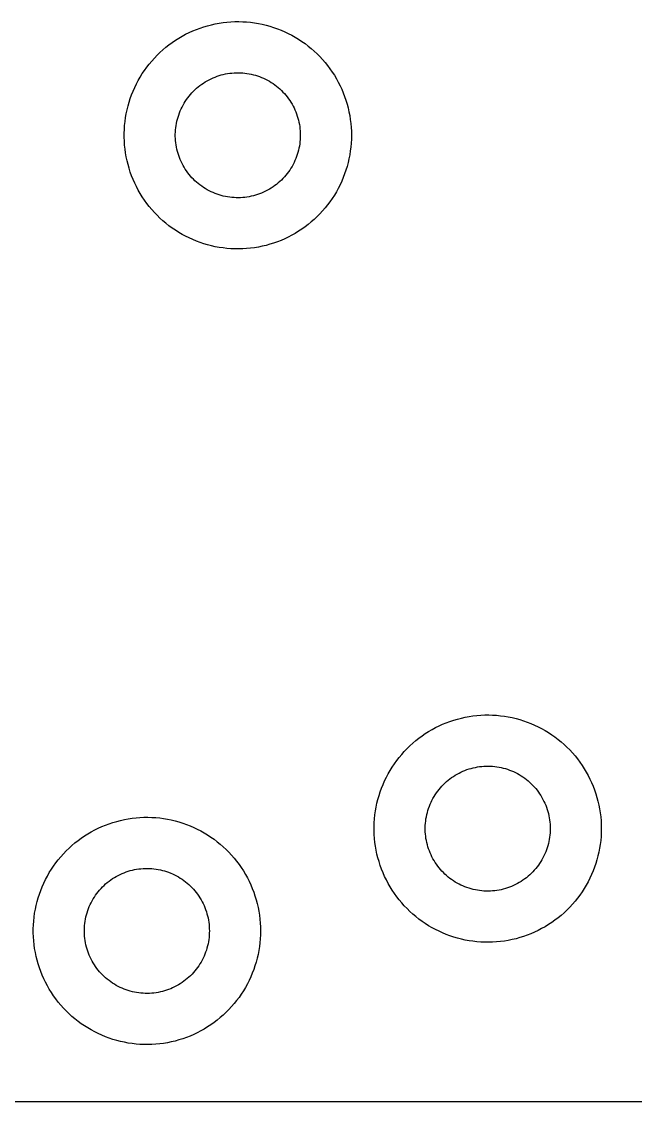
# Model space of a CAD drawing. Header units: millimetres. Extents: x 1003 to 1209, y 36 to 242.
# Drawn here: x 1027.49 to 1054.5, y 36.28 to 83.78 of the extents above; entities that cross this region are included whole.
import ezdxf

# ---------------------------------------------------------------- set-up
doc = ezdxf.new("R2010")
doc.units = ezdxf.units.MM
doc.layers.add('Make2D$Visible$Curves', color=7, linetype='Continuous')

msp = doc.modelspace()

# ---------------------------------------------------------------- linework, layer by layer
at = {"layer": 'Make2D$Visible$Curves', "color": 7, "lineweight": -3}
for p, q in [((1035.672, 83.598), (1035.84, 83.641)), ((1035.84, 83.641), (1036.01, 83.679)), ((1036.01, 83.679), (1036.181, 83.71)), ((1036.181, 83.71), (1036.352, 83.736)), ((1036.352, 83.736), (1036.525, 83.755)), ((1036.525, 83.755), (1036.698, 83.769)), ((1036.698, 83.769), (1036.871, 83.776)), ((1036.871, 83.776), (1037.045, 83.778)), ((1037.045, 83.778), (1037.218, 83.773)), ((1037.218, 83.773), (1037.391, 83.763)), ((1037.391, 83.763), (1037.564, 83.746)), ((1037.564, 83.746), (1037.736, 83.724)), ((1037.736, 83.724), (1037.908, 83.695)), ((1037.908, 83.695), (1038.078, 83.661)), ((1038.078, 83.661), (1038.246, 83.62)), ((1038.246, 83.62), (1038.414, 83.574)), ((1034.402, 83.049), (1034.552, 83.137)), ((1034.552, 83.137), (1034.704, 83.219)), ((1034.704, 83.219), (1034.86, 83.296)), ((1034.86, 83.296), (1035.018, 83.368)), ((1035.018, 83.368), (1035.178, 83.434)), ((1035.178, 83.434), (1035.341, 83.494)), ((1035.341, 83.494), (1035.506, 83.549)), ((1035.506, 83.549), (1035.672, 83.598)), ((1038.414, 83.574), (1038.579, 83.522)), ((1038.579, 83.522), (1038.743, 83.465)), ((1038.743, 83.465), (1038.905, 83.401)), ((1038.905, 83.401), (1039.064, 83.333)), ((1039.064, 83.333), (1039.221, 83.258)), ((1039.221, 83.258), (1039.375, 83.179)), ((1039.375, 83.179), (1039.526, 83.094)), ((1033.836, 82.648), (1033.972, 82.756)), ((1033.972, 82.756), (1034.112, 82.858)), ((1034.112, 82.858), (1034.255, 82.956)), ((1034.255, 82.956), (1034.402, 83.049)), ((1039.526, 83.094), (1039.675, 83.003)), ((1039.675, 83.003), (1039.82, 82.908)), ((1039.82, 82.908), (1039.961, 82.808)), ((1039.961, 82.808), (1040.099, 82.703)), ((1040.099, 82.703), (1040.234, 82.593)), ((1033.33, 82.173), (1033.45, 82.298)), ((1033.45, 82.298), (1033.575, 82.419)), ((1033.575, 82.419), (1033.703, 82.536)), ((1033.703, 82.536), (1033.836, 82.648)), ((1040.234, 82.593), (1040.364, 82.478)), ((1040.364, 82.478), (1040.491, 82.359)), ((1040.491, 82.359), (1040.613, 82.236)), ((1040.613, 82.236), (1040.731, 82.109)), ((1032.896, 81.632), (1032.997, 81.773)), ((1032.997, 81.773), (1033.104, 81.91)), ((1033.104, 81.91), (1033.215, 82.043)), ((1033.215, 82.043), (1033.33, 82.173)), ((1040.731, 82.109), (1040.844, 81.977)), ((1040.844, 81.977), (1040.953, 81.842)), ((1040.953, 81.842), (1041.057, 81.703)), ((1041.057, 81.703), (1041.156, 81.56)), ((1032.621, 81.19), (1032.708, 81.34)), ((1032.708, 81.34), (1032.799, 81.488)), ((1032.799, 81.488), (1032.896, 81.632)), ((1035.738, 81.221), (1035.824, 81.263)), ((1035.824, 81.263), (1035.91, 81.302)), ((1035.91, 81.302), (1035.999, 81.339)), ((1035.999, 81.339), (1036.088, 81.372)), ((1036.088, 81.372), (1036.179, 81.402)), ((1036.179, 81.402), (1036.27, 81.429)), ((1036.27, 81.429), (1036.363, 81.453)), ((1036.363, 81.453), (1036.456, 81.473)), ((1036.456, 81.473), (1036.55, 81.491)), ((1036.55, 81.491), (1036.644, 81.505)), ((1036.644, 81.505), (1036.739, 81.515)), ((1036.739, 81.515), (1036.834, 81.523)), ((1036.834, 81.523), (1036.93, 81.527)), ((1036.93, 81.527), (1037.025, 81.528)), ((1037.025, 81.528), (1037.121, 81.525)), ((1037.121, 81.525), (1037.216, 81.52)), ((1037.216, 81.52), (1037.311, 81.51)), ((1037.311, 81.51), (1037.406, 81.498)), ((1037.406, 81.498), (1037.5, 81.482)), ((1037.5, 81.482), (1037.593, 81.463)), ((1037.593, 81.463), (1037.686, 81.441)), ((1037.686, 81.441), (1037.778, 81.416)), ((1037.778, 81.416), (1037.869, 81.387)), ((1037.869, 81.387), (1037.959, 81.356)), ((1037.959, 81.356), (1038.048, 81.321)), ((1038.048, 81.321), (1038.136, 81.283)), ((1038.136, 81.283), (1038.222, 81.242)), ((1038.222, 81.242), (1038.307, 81.198)), ((1041.156, 81.56), (1041.25, 81.414)), ((1041.25, 81.414), (1041.339, 81.265)), ((1041.339, 81.265), (1041.422, 81.113)), ((1032.394, 80.721), (1032.465, 80.88)), ((1032.465, 80.88), (1032.54, 81.036)), ((1032.54, 81.036), (1032.621, 81.19)), ((1035.048, 80.714), (1035.117, 80.781)), ((1035.117, 80.781), (1035.187, 80.845)), ((1035.187, 80.845), (1035.26, 80.907)), ((1035.26, 80.907), (1035.335, 80.966)), ((1035.335, 80.966), (1035.412, 81.022)), ((1035.412, 81.022), (1035.491, 81.076)), ((1035.491, 81.076), (1035.572, 81.127)), ((1035.572, 81.127), (1035.654, 81.175)), ((1035.654, 81.175), (1035.738, 81.221)), ((1038.307, 81.198), (1038.39, 81.152)), ((1038.39, 81.152), (1038.472, 81.102)), ((1038.472, 81.102), (1038.551, 81.049)), ((1038.551, 81.049), (1038.629, 80.994)), ((1038.629, 80.994), (1038.705, 80.936)), ((1038.705, 80.936), (1038.779, 80.876)), ((1038.779, 80.876), (1038.851, 80.813)), ((1038.851, 80.813), (1038.92, 80.748)), ((1041.422, 81.113), (1041.501, 80.959)), ((1041.501, 80.959), (1041.574, 80.801)), ((1041.574, 80.801), (1041.641, 80.641)), ((1032.217, 80.232), (1032.271, 80.397)), ((1032.271, 80.397), (1032.33, 80.56)), ((1032.33, 80.56), (1032.394, 80.721)), ((1034.69, 80.268), (1034.743, 80.348)), ((1034.743, 80.348), (1034.799, 80.425)), ((1034.799, 80.425), (1034.858, 80.501)), ((1034.858, 80.501), (1034.919, 80.574)), ((1034.919, 80.574), (1034.982, 80.645)), ((1034.982, 80.645), (1035.048, 80.714)), ((1038.92, 80.748), (1038.988, 80.68)), ((1038.988, 80.68), (1039.052, 80.61)), ((1039.052, 80.61), (1039.115, 80.537)), ((1039.115, 80.537), (1039.175, 80.463)), ((1039.175, 80.463), (1039.232, 80.387)), ((1039.232, 80.387), (1039.286, 80.308)), ((1039.286, 80.308), (1039.338, 80.228)), ((1041.641, 80.641), (1041.703, 80.479)), ((1041.703, 80.479), (1041.759, 80.315)), ((1041.759, 80.315), (1041.81, 80.149)), ((1032.092, 79.727), (1032.128, 79.897)), ((1032.128, 79.897), (1032.17, 80.065)), ((1032.17, 80.065), (1032.217, 80.232)), ((1034.432, 79.758), (1034.468, 79.847)), ((1034.468, 79.847), (1034.506, 79.934)), ((1034.506, 79.934), (1034.548, 80.02)), ((1034.548, 80.02), (1034.592, 80.104)), ((1034.592, 80.104), (1034.64, 80.187)), ((1034.64, 80.187), (1034.69, 80.268)), ((1039.338, 80.228), (1039.387, 80.146)), ((1039.387, 80.146), (1039.433, 80.062)), ((1039.433, 80.062), (1039.476, 79.977)), ((1039.476, 79.977), (1039.516, 79.891)), ((1039.516, 79.891), (1039.553, 79.803)), ((1039.553, 79.803), (1039.587, 79.714)), ((1041.81, 80.149), (1041.854, 79.981)), ((1041.854, 79.981), (1041.893, 79.812)), ((1041.893, 79.812), (1041.926, 79.641)), ((1032.02, 79.211), (1032.038, 79.384)), ((1032.038, 79.384), (1032.062, 79.556)), ((1032.062, 79.556), (1032.092, 79.727)), ((1034.301, 79.3), (1034.321, 79.393)), ((1034.321, 79.393), (1034.344, 79.486)), ((1034.344, 79.486), (1034.37, 79.578)), ((1034.37, 79.578), (1034.399, 79.669)), ((1034.399, 79.669), (1034.432, 79.758)), ((1039.587, 79.714), (1039.618, 79.623)), ((1039.618, 79.623), (1039.646, 79.532)), ((1039.646, 79.532), (1039.671, 79.44)), ((1039.671, 79.44), (1039.692, 79.347)), ((1039.692, 79.347), (1039.71, 79.253)), ((1041.926, 79.641), (1041.953, 79.47)), ((1041.953, 79.47), (1041.974, 79.298)), ((1032.002, 78.865), (1032.008, 79.038)), ((1032.002, 78.691), (1032.002, 78.865)), ((1032.008, 79.038), (1032.02, 79.211)), ((1034.252, 78.826), (1034.255, 78.921)), ((1034.255, 78.921), (1034.262, 79.016)), ((1034.262, 79.016), (1034.272, 79.111)), ((1034.272, 79.111), (1034.285, 79.206)), ((1034.285, 79.206), (1034.301, 79.3)), ((1039.71, 79.253), (1039.725, 79.159)), ((1039.725, 79.159), (1039.736, 79.064)), ((1039.736, 79.064), (1039.745, 78.969)), ((1039.745, 78.969), (1039.75, 78.873)), ((1039.75, 78.873), (1039.751, 78.778)), ((1041.974, 79.298), (1041.989, 79.125)), ((1041.989, 79.125), (1041.998, 78.951)), ((1041.998, 78.951), (1042.001, 78.778)), ((1032.008, 78.518), (1032.002, 78.691)), ((1032.02, 78.345), (1032.008, 78.518)), ((1034.252, 78.73), (1034.252, 78.826)), ((1034.255, 78.635), (1034.252, 78.73)), ((1034.262, 78.54), (1034.255, 78.635)), ((1034.272, 78.445), (1034.262, 78.54)), ((1034.285, 78.35), (1034.272, 78.445)), ((1039.725, 78.397), (1039.71, 78.303)), ((1039.736, 78.492), (1039.725, 78.397)), ((1039.745, 78.587), (1039.736, 78.492)), ((1039.75, 78.683), (1039.745, 78.587)), ((1039.751, 78.778), (1039.75, 78.683)), ((1041.989, 78.431), (1041.974, 78.258)), ((1041.998, 78.604), (1041.989, 78.431)), ((1042.001, 78.778), (1041.998, 78.604)), ((1032.038, 78.172), (1032.02, 78.345)), ((1032.062, 78), (1032.038, 78.172)), ((1032.092, 77.829), (1032.062, 78)), ((1034.301, 78.256), (1034.285, 78.35)), ((1034.321, 78.163), (1034.301, 78.256)), ((1034.344, 78.07), (1034.321, 78.163)), ((1034.37, 77.978), (1034.344, 78.07)), ((1034.399, 77.887), (1034.37, 77.978)), ((1039.618, 77.933), (1039.587, 77.842)), ((1039.646, 78.024), (1039.618, 77.933)), ((1039.671, 78.116), (1039.646, 78.024)), ((1039.692, 78.209), (1039.671, 78.116)), ((1039.71, 78.303), (1039.692, 78.209)), ((1041.926, 77.914), (1041.893, 77.744)), ((1041.953, 78.086), (1041.926, 77.914)), ((1041.974, 78.258), (1041.953, 78.086)), ((1032.128, 77.659), (1032.092, 77.829)), ((1032.17, 77.491), (1032.128, 77.659)), ((1032.217, 77.324), (1032.17, 77.491)), ((1034.432, 77.798), (1034.399, 77.887)), ((1034.468, 77.709), (1034.432, 77.798)), ((1034.506, 77.622), (1034.468, 77.709)), ((1034.548, 77.536), (1034.506, 77.622)), ((1034.592, 77.451), (1034.548, 77.536)), ((1034.64, 77.369), (1034.592, 77.451)), ((1039.433, 77.493), (1039.387, 77.41)), ((1039.476, 77.579), (1039.433, 77.493)), ((1039.516, 77.665), (1039.476, 77.579)), ((1039.553, 77.753), (1039.516, 77.665)), ((1039.587, 77.842), (1039.553, 77.753)), ((1041.854, 77.575), (1041.81, 77.407)), ((1041.893, 77.744), (1041.854, 77.575)), ((1032.271, 77.159), (1032.217, 77.324)), ((1032.33, 76.996), (1032.271, 77.159)), ((1032.394, 76.835), (1032.33, 76.996)), ((1034.69, 77.288), (1034.64, 77.369)), ((1034.743, 77.208), (1034.69, 77.288)), ((1034.799, 77.131), (1034.743, 77.208)), ((1034.858, 77.055), (1034.799, 77.131)), ((1034.919, 76.982), (1034.858, 77.055)), ((1034.982, 76.911), (1034.919, 76.982)), ((1039.115, 77.018), (1039.052, 76.946)), ((1039.175, 77.093), (1039.115, 77.018)), ((1039.232, 77.169), (1039.175, 77.093)), ((1039.286, 77.248), (1039.232, 77.169)), ((1039.338, 77.328), (1039.286, 77.248)), ((1039.387, 77.41), (1039.338, 77.328)), ((1041.703, 77.077), (1041.641, 76.915)), ((1041.759, 77.241), (1041.703, 77.077)), ((1041.81, 77.407), (1041.759, 77.241)), ((1032.465, 76.676), (1032.394, 76.835)), ((1032.54, 76.52), (1032.465, 76.676)), ((1032.621, 76.366), (1032.54, 76.52)), ((1035.048, 76.842), (1034.982, 76.911)), ((1035.117, 76.775), (1035.048, 76.842)), ((1035.187, 76.711), (1035.117, 76.775)), ((1035.26, 76.649), (1035.187, 76.711)), ((1035.335, 76.59), (1035.26, 76.649)), ((1035.412, 76.534), (1035.335, 76.59)), ((1035.491, 76.48), (1035.412, 76.534)), ((1035.572, 76.429), (1035.491, 76.48)), ((1038.551, 76.506), (1038.472, 76.454)), ((1038.629, 76.562), (1038.551, 76.506)), ((1038.705, 76.619), (1038.629, 76.562)), ((1038.779, 76.68), (1038.705, 76.619)), ((1038.851, 76.743), (1038.779, 76.68)), ((1038.92, 76.808), (1038.851, 76.743)), ((1038.988, 76.876), (1038.92, 76.808)), ((1039.052, 76.946), (1038.988, 76.876)), ((1041.501, 76.597), (1041.422, 76.443)), ((1041.574, 76.755), (1041.501, 76.597)), ((1041.641, 76.915), (1041.574, 76.755)), ((1032.708, 76.216), (1032.621, 76.366)), ((1032.799, 76.068), (1032.708, 76.216)), ((1032.896, 75.924), (1032.799, 76.068)), ((1035.654, 76.381), (1035.572, 76.429)), ((1035.738, 76.335), (1035.654, 76.381)), ((1035.824, 76.293), (1035.738, 76.335)), ((1035.91, 76.254), (1035.824, 76.293)), ((1035.999, 76.217), (1035.91, 76.254)), ((1036.088, 76.184), (1035.999, 76.217)), ((1036.179, 76.154), (1036.088, 76.184)), ((1036.27, 76.127), (1036.179, 76.154)), ((1036.363, 76.103), (1036.27, 76.127)), ((1036.456, 76.083), (1036.363, 76.103)), ((1036.55, 76.065), (1036.456, 76.083)), ((1036.644, 76.051), (1036.55, 76.065)), ((1036.739, 76.04), (1036.644, 76.051)), ((1036.834, 76.033), (1036.739, 76.04)), ((1036.93, 76.029), (1036.834, 76.033)), ((1037.025, 76.028), (1036.93, 76.029)), ((1037.121, 76.031), (1037.025, 76.028)), ((1037.216, 76.036), (1037.121, 76.031)), ((1037.311, 76.045), (1037.216, 76.036)), ((1037.406, 76.058), (1037.311, 76.045)), ((1037.5, 76.073), (1037.406, 76.058)), ((1037.593, 76.092), (1037.5, 76.073)), ((1037.686, 76.115), (1037.593, 76.092)), ((1037.778, 76.14), (1037.686, 76.115)), ((1037.869, 76.169), (1037.778, 76.14)), ((1037.959, 76.2), (1037.869, 76.169)), ((1038.048, 76.235), (1037.959, 76.2)), ((1038.136, 76.273), (1038.048, 76.235)), ((1038.222, 76.314), (1038.136, 76.273)), ((1038.307, 76.358), (1038.222, 76.314)), ((1038.39, 76.404), (1038.307, 76.358)), ((1038.472, 76.454), (1038.39, 76.404)), ((1041.25, 76.141), (1041.156, 75.996)), ((1041.339, 76.29), (1041.25, 76.141)), ((1041.422, 76.443), (1041.339, 76.29)), ((1032.997, 75.783), (1032.896, 75.924)), ((1033.104, 75.646), (1032.997, 75.783)), ((1033.215, 75.513), (1033.104, 75.646)), ((1040.844, 75.579), (1040.731, 75.447)), ((1040.953, 75.714), (1040.844, 75.579)), ((1041.057, 75.853), (1040.953, 75.714)), ((1041.156, 75.996), (1041.057, 75.853)), ((1033.33, 75.383), (1033.215, 75.513)), ((1033.45, 75.258), (1033.33, 75.383)), ((1033.575, 75.137), (1033.45, 75.258)), ((1033.703, 75.02), (1033.575, 75.137)), ((1040.364, 75.078), (1040.234, 74.963)), ((1040.491, 75.197), (1040.364, 75.078)), ((1040.613, 75.32), (1040.491, 75.197)), ((1040.731, 75.447), (1040.613, 75.32)), ((1033.836, 74.908), (1033.703, 75.02)), ((1033.972, 74.8), (1033.836, 74.908)), ((1034.112, 74.697), (1033.972, 74.8)), ((1034.255, 74.6), (1034.112, 74.697)), ((1034.402, 74.507), (1034.255, 74.6)), ((1039.82, 74.648), (1039.675, 74.553)), ((1039.961, 74.748), (1039.82, 74.648)), ((1040.099, 74.853), (1039.961, 74.748)), ((1040.234, 74.963), (1040.099, 74.853)), ((1034.552, 74.419), (1034.402, 74.507)), ((1034.704, 74.337), (1034.552, 74.419)), ((1034.86, 74.26), (1034.704, 74.337)), ((1035.018, 74.188), (1034.86, 74.26)), ((1035.178, 74.122), (1035.018, 74.188)), ((1035.341, 74.062), (1035.178, 74.122)), ((1038.905, 74.154), (1038.743, 74.091)), ((1039.064, 74.223), (1038.905, 74.154)), ((1039.221, 74.298), (1039.064, 74.223)), ((1039.375, 74.377), (1039.221, 74.298)), ((1039.526, 74.462), (1039.375, 74.377)), ((1039.675, 74.553), (1039.526, 74.462)), ((1035.506, 74.007), (1035.341, 74.062)), ((1035.672, 73.958), (1035.506, 74.007)), ((1035.84, 73.915), (1035.672, 73.958)), ((1036.01, 73.877), (1035.84, 73.915)), ((1036.181, 73.846), (1036.01, 73.877)), ((1036.352, 73.82), (1036.181, 73.846)), ((1036.525, 73.801), (1036.352, 73.82)), ((1036.698, 73.787), (1036.525, 73.801)), ((1036.871, 73.78), (1036.698, 73.787)), ((1037.045, 73.778), (1036.871, 73.78)), ((1037.218, 73.783), (1037.045, 73.778)), ((1037.391, 73.793), (1037.218, 73.783)), ((1037.564, 73.81), (1037.391, 73.793)), ((1037.736, 73.832), (1037.564, 73.81)), ((1037.908, 73.861), (1037.736, 73.832)), ((1038.078, 73.895), (1037.908, 73.861)), ((1038.246, 73.935), (1038.078, 73.895)), ((1038.414, 73.982), (1038.246, 73.935)), ((1038.579, 74.034), (1038.414, 73.982)), ((1038.743, 74.091), (1038.579, 74.034)), ((1047.009, 53.179), (1047.179, 53.21)), ((1047.179, 53.21), (1047.351, 53.236)), ((1047.351, 53.236), (1047.523, 53.255)), ((1047.523, 53.255), (1047.696, 53.269)), ((1047.696, 53.269), (1047.87, 53.276)), ((1047.87, 53.276), (1048.043, 53.278)), ((1048.043, 53.278), (1048.217, 53.273)), ((1048.217, 53.273), (1048.39, 53.263)), ((1048.39, 53.263), (1048.563, 53.246)), ((1048.563, 53.246), (1048.735, 53.224)), ((1048.735, 53.224), (1048.906, 53.195)), ((1045.703, 52.719), (1045.859, 52.796)), ((1045.859, 52.796), (1046.017, 52.868)), ((1046.017, 52.868), (1046.177, 52.934)), ((1046.177, 52.934), (1046.34, 52.994)), ((1046.34, 52.994), (1046.505, 53.049)), ((1046.505, 53.049), (1046.671, 53.098)), ((1046.671, 53.098), (1046.839, 53.141)), ((1046.839, 53.141), (1047.009, 53.179)), ((1048.906, 53.195), (1049.076, 53.161)), ((1049.076, 53.161), (1049.245, 53.12)), ((1049.245, 53.12), (1049.412, 53.074)), ((1049.412, 53.074), (1049.578, 53.022)), ((1049.578, 53.022), (1049.742, 52.965)), ((1049.742, 52.965), (1049.903, 52.901)), ((1049.903, 52.901), (1050.063, 52.833)), ((1050.063, 52.833), (1050.22, 52.758)), ((1050.22, 52.758), (1050.374, 52.679)), ((1044.834, 52.148), (1044.971, 52.256)), ((1044.971, 52.256), (1045.11, 52.358)), ((1045.11, 52.358), (1045.254, 52.456)), ((1045.254, 52.456), (1045.4, 52.549)), ((1045.4, 52.549), (1045.55, 52.637)), ((1045.55, 52.637), (1045.703, 52.719)), ((1050.374, 52.679), (1050.525, 52.594)), ((1050.525, 52.594), (1050.673, 52.503)), ((1050.673, 52.503), (1050.818, 52.408)), ((1050.818, 52.408), (1050.96, 52.308)), ((1050.96, 52.308), (1051.098, 52.203)), ((1044.329, 51.673), (1044.449, 51.798)), ((1044.449, 51.798), (1044.573, 51.919)), ((1044.573, 51.919), (1044.702, 52.036)), ((1044.702, 52.036), (1044.834, 52.148)), ((1051.098, 52.203), (1051.232, 52.093)), ((1051.232, 52.093), (1051.363, 51.978)), ((1051.363, 51.978), (1051.489, 51.859)), ((1051.489, 51.859), (1051.611, 51.736)), ((1043.996, 51.273), (1044.102, 51.41)), ((1044.102, 51.41), (1044.214, 51.543)), ((1044.214, 51.543), (1044.329, 51.673)), ((1051.611, 51.736), (1051.729, 51.609)), ((1051.729, 51.609), (1051.843, 51.477)), ((1051.843, 51.477), (1051.951, 51.342)), ((1051.951, 51.342), (1052.055, 51.203)), ((1043.62, 50.69), (1043.706, 50.84)), ((1043.706, 50.84), (1043.798, 50.988)), ((1043.798, 50.988), (1043.895, 51.132)), ((1043.895, 51.132), (1043.996, 51.273)), ((1046.909, 50.802), (1046.997, 50.839)), ((1046.997, 50.839), (1047.087, 50.872)), ((1047.087, 50.872), (1047.177, 50.902)), ((1047.177, 50.902), (1047.269, 50.929)), ((1047.269, 50.929), (1047.362, 50.953)), ((1047.362, 50.953), (1047.455, 50.973)), ((1047.455, 50.973), (1047.549, 50.991)), ((1047.549, 50.991), (1047.643, 51.005)), ((1047.643, 51.005), (1047.738, 51.015)), ((1047.738, 51.015), (1047.833, 51.023)), ((1047.833, 51.023), (1047.928, 51.027)), ((1047.928, 51.027), (1048.024, 51.028)), ((1048.024, 51.028), (1048.119, 51.025)), ((1048.119, 51.025), (1048.215, 51.02)), ((1048.215, 51.02), (1048.31, 51.01)), ((1048.31, 51.01), (1048.404, 50.998)), ((1048.404, 50.998), (1048.498, 50.982)), ((1048.498, 50.982), (1048.592, 50.963)), ((1048.592, 50.963), (1048.685, 50.941)), ((1048.685, 50.941), (1048.777, 50.916)), ((1048.777, 50.916), (1048.868, 50.887)), ((1048.868, 50.887), (1048.958, 50.856)), ((1048.958, 50.856), (1049.047, 50.821)), ((1052.055, 51.203), (1052.154, 51.06)), ((1052.154, 51.06), (1052.248, 50.914)), ((1052.248, 50.914), (1052.337, 50.765)), ((1043.393, 50.221), (1043.463, 50.38)), ((1043.463, 50.38), (1043.539, 50.536)), ((1043.539, 50.536), (1043.62, 50.69)), ((1046.186, 50.345), (1046.259, 50.407)), ((1046.259, 50.407), (1046.334, 50.466)), ((1046.334, 50.466), (1046.411, 50.522)), ((1046.411, 50.522), (1046.49, 50.576)), ((1046.49, 50.576), (1046.57, 50.627)), ((1046.57, 50.627), (1046.653, 50.675)), ((1046.653, 50.675), (1046.737, 50.721)), ((1046.737, 50.721), (1046.822, 50.763)), ((1046.822, 50.763), (1046.909, 50.802)), ((1049.047, 50.821), (1049.134, 50.783)), ((1049.134, 50.783), (1049.221, 50.742)), ((1049.221, 50.742), (1049.306, 50.698)), ((1049.306, 50.698), (1049.389, 50.652)), ((1049.389, 50.652), (1049.47, 50.602)), ((1049.47, 50.602), (1049.55, 50.549)), ((1049.55, 50.549), (1049.628, 50.494)), ((1049.628, 50.494), (1049.704, 50.436)), ((1049.704, 50.436), (1049.778, 50.376)), ((1049.778, 50.376), (1049.85, 50.313)), ((1052.337, 50.765), (1052.421, 50.613)), ((1052.421, 50.613), (1052.499, 50.459)), ((1052.499, 50.459), (1052.572, 50.301)), ((1043.216, 49.732), (1043.269, 49.897)), ((1043.269, 49.897), (1043.328, 50.06)), ((1043.328, 50.06), (1043.393, 50.221)), ((1045.742, 49.848), (1045.798, 49.925)), ((1045.798, 49.925), (1045.856, 50.001)), ((1045.856, 50.001), (1045.917, 50.074)), ((1045.917, 50.074), (1045.981, 50.145)), ((1045.981, 50.145), (1046.047, 50.214)), ((1046.047, 50.214), (1046.115, 50.281)), ((1046.115, 50.281), (1046.186, 50.345)), ((1049.85, 50.313), (1049.919, 50.248)), ((1049.919, 50.248), (1049.986, 50.18)), ((1049.986, 50.18), (1050.051, 50.11)), ((1050.051, 50.11), (1050.113, 50.037)), ((1050.113, 50.037), (1050.173, 49.963)), ((1050.173, 49.963), (1050.23, 49.887)), ((1050.23, 49.887), (1050.285, 49.808)), ((1052.572, 50.301), (1052.64, 50.141)), ((1052.64, 50.141), (1052.702, 49.979)), ((1052.702, 49.979), (1052.758, 49.815)), ((1043.127, 49.397), (1043.169, 49.565)), ((1043.169, 49.565), (1043.216, 49.732)), ((1045.466, 49.347), (1045.505, 49.434)), ((1045.505, 49.434), (1045.546, 49.52)), ((1045.546, 49.52), (1045.591, 49.604)), ((1045.591, 49.604), (1045.639, 49.687)), ((1045.639, 49.687), (1045.689, 49.768)), ((1045.689, 49.768), (1045.742, 49.848)), ((1050.285, 49.808), (1050.337, 49.728)), ((1050.337, 49.728), (1050.386, 49.646)), ((1050.386, 49.646), (1050.432, 49.562)), ((1050.432, 49.562), (1050.475, 49.477)), ((1050.475, 49.477), (1050.515, 49.391)), ((1052.758, 49.815), (1052.808, 49.649)), ((1052.808, 49.649), (1052.853, 49.481)), ((1052.853, 49.481), (1052.892, 49.312)), ((1043.037, 48.884), (1043.061, 49.056)), ((1043.061, 49.056), (1043.091, 49.227)), ((1043.091, 49.227), (1043.127, 49.397)), ((1045.32, 48.893), (1045.343, 48.986)), ((1045.343, 48.986), (1045.369, 49.078)), ((1045.369, 49.078), (1045.398, 49.169)), ((1045.398, 49.169), (1045.431, 49.258)), ((1045.431, 49.258), (1045.466, 49.347)), ((1050.515, 49.391), (1050.552, 49.303)), ((1050.552, 49.303), (1050.586, 49.214)), ((1050.586, 49.214), (1050.617, 49.123)), ((1050.617, 49.123), (1050.645, 49.032)), ((1050.645, 49.032), (1050.669, 48.94)), ((1050.669, 48.94), (1050.691, 48.847)), ((1052.892, 49.312), (1052.925, 49.141)), ((1052.925, 49.141), (1052.952, 48.97)), ((1052.952, 48.97), (1052.973, 48.798)), ((1031.177, 48.434), (1031.34, 48.494)), ((1031.34, 48.494), (1031.505, 48.549)), ((1031.505, 48.549), (1031.671, 48.598)), ((1031.671, 48.598), (1031.839, 48.641)), ((1031.839, 48.641), (1032.009, 48.679)), ((1032.009, 48.679), (1032.179, 48.71)), ((1032.179, 48.71), (1032.351, 48.736)), ((1032.351, 48.736), (1032.523, 48.755)), ((1032.523, 48.755), (1032.696, 48.769)), ((1032.696, 48.769), (1032.87, 48.776)), ((1032.87, 48.776), (1033.043, 48.778)), ((1033.043, 48.778), (1033.217, 48.773)), ((1033.217, 48.773), (1033.39, 48.763)), ((1033.39, 48.763), (1033.563, 48.746)), ((1033.563, 48.746), (1033.735, 48.724)), ((1033.735, 48.724), (1033.906, 48.695)), ((1033.906, 48.695), (1034.076, 48.661)), ((1034.076, 48.661), (1034.245, 48.62)), ((1034.245, 48.62), (1034.412, 48.574)), ((1034.412, 48.574), (1034.578, 48.522)), ((1034.578, 48.522), (1034.742, 48.465)), ((1034.742, 48.465), (1034.903, 48.401)), ((1043.001, 48.365), (1043.007, 48.538)), ((1043.007, 48.538), (1043.019, 48.711)), ((1043.019, 48.711), (1043.037, 48.884)), ((1045.254, 48.421), (1045.26, 48.516)), ((1045.26, 48.516), (1045.27, 48.611)), ((1045.27, 48.611), (1045.283, 48.706)), ((1045.283, 48.706), (1045.3, 48.8)), ((1045.3, 48.8), (1045.32, 48.893)), ((1050.691, 48.847), (1050.709, 48.753)), ((1050.709, 48.753), (1050.724, 48.659)), ((1050.724, 48.659), (1050.735, 48.564)), ((1050.735, 48.564), (1050.743, 48.469)), ((1050.743, 48.469), (1050.748, 48.373)), ((1052.973, 48.798), (1052.988, 48.625)), ((1052.988, 48.625), (1052.997, 48.451)), ((1052.997, 48.451), (1053, 48.278)), ((1030.254, 47.956), (1030.4, 48.049)), ((1030.4, 48.049), (1030.55, 48.137)), ((1030.55, 48.137), (1030.703, 48.219)), ((1030.703, 48.219), (1030.859, 48.296)), ((1030.859, 48.296), (1031.017, 48.368)), ((1031.017, 48.368), (1031.177, 48.434)), ((1034.903, 48.401), (1035.063, 48.333)), ((1035.063, 48.333), (1035.22, 48.258)), ((1035.22, 48.258), (1035.374, 48.179)), ((1035.374, 48.179), (1035.525, 48.094)), ((1035.525, 48.094), (1035.673, 48.003)), ((1035.673, 48.003), (1035.818, 47.908)), ((1043.001, 48.191), (1043.001, 48.365)), ((1043.007, 48.018), (1043.001, 48.191)), ((1043.019, 47.845), (1043.007, 48.018)), ((1045.25, 48.326), (1045.254, 48.421)), ((1045.25, 48.23), (1045.25, 48.326)), ((1045.254, 48.135), (1045.25, 48.23)), ((1045.26, 48.04), (1045.254, 48.135)), ((1045.27, 47.945), (1045.26, 48.04)), ((1050.735, 47.992), (1050.724, 47.897)), ((1050.743, 48.087), (1050.735, 47.992)), ((1050.748, 48.183), (1050.743, 48.087)), ((1050.748, 48.373), (1050.75, 48.278)), ((1050.75, 48.278), (1050.748, 48.183)), ((1052.997, 48.104), (1052.988, 47.931)), ((1053, 48.278), (1052.997, 48.104)), ((1029.573, 47.419), (1029.702, 47.536)), ((1029.702, 47.536), (1029.834, 47.648)), ((1029.834, 47.648), (1029.971, 47.756)), ((1029.971, 47.756), (1030.11, 47.858)), ((1030.11, 47.858), (1030.254, 47.956)), ((1035.818, 47.908), (1035.96, 47.808)), ((1035.96, 47.808), (1036.098, 47.703)), ((1036.098, 47.703), (1036.232, 47.593)), ((1036.232, 47.593), (1036.363, 47.478)), ((1043.037, 47.672), (1043.019, 47.845)), ((1043.061, 47.5), (1043.037, 47.672)), ((1043.091, 47.329), (1043.061, 47.5)), ((1045.283, 47.85), (1045.27, 47.945)), ((1045.3, 47.756), (1045.283, 47.85)), ((1045.32, 47.663), (1045.3, 47.756)), ((1045.343, 47.57), (1045.32, 47.663)), ((1045.369, 47.478), (1045.343, 47.57)), ((1050.645, 47.524), (1050.617, 47.433)), ((1050.669, 47.616), (1050.645, 47.524)), ((1050.691, 47.709), (1050.669, 47.616)), ((1050.709, 47.803), (1050.691, 47.709)), ((1050.724, 47.897), (1050.709, 47.803)), ((1052.952, 47.586), (1052.925, 47.414)), ((1052.973, 47.758), (1052.952, 47.586)), ((1052.988, 47.931), (1052.973, 47.758)), ((1029.102, 46.91), (1029.214, 47.043)), ((1029.214, 47.043), (1029.329, 47.173)), ((1029.329, 47.173), (1029.449, 47.298)), ((1029.449, 47.298), (1029.573, 47.419)), ((1036.363, 47.478), (1036.489, 47.359)), ((1036.489, 47.359), (1036.611, 47.236)), ((1036.611, 47.236), (1036.729, 47.109)), ((1036.729, 47.109), (1036.843, 46.977)), ((1043.127, 47.159), (1043.091, 47.329)), ((1043.169, 46.991), (1043.127, 47.159)), ((1045.398, 47.387), (1045.369, 47.478)), ((1045.431, 47.298), (1045.398, 47.387)), ((1045.466, 47.209), (1045.431, 47.298)), ((1045.505, 47.122), (1045.466, 47.209)), ((1045.546, 47.036), (1045.505, 47.122)), ((1045.591, 46.951), (1045.546, 47.036)), ((1050.475, 47.079), (1050.432, 46.993)), ((1050.515, 47.165), (1050.475, 47.079)), ((1050.552, 47.253), (1050.515, 47.165)), ((1050.586, 47.342), (1050.552, 47.253)), ((1050.617, 47.433), (1050.586, 47.342)), ((1052.853, 47.075), (1052.808, 46.907)), ((1052.892, 47.244), (1052.853, 47.075)), ((1052.925, 47.414), (1052.892, 47.244)), ((1028.798, 46.488), (1028.895, 46.632)), ((1028.895, 46.632), (1028.996, 46.773)), ((1028.996, 46.773), (1029.102, 46.91)), ((1036.843, 46.977), (1036.951, 46.842)), ((1036.951, 46.842), (1037.055, 46.703)), ((1037.055, 46.703), (1037.154, 46.56)), ((1037.154, 46.56), (1037.248, 46.414)), ((1043.216, 46.824), (1043.169, 46.991)), ((1043.269, 46.659), (1043.216, 46.824)), ((1043.328, 46.496), (1043.269, 46.659)), ((1045.639, 46.869), (1045.591, 46.951)), ((1045.689, 46.788), (1045.639, 46.869)), ((1045.742, 46.708), (1045.689, 46.788)), ((1045.798, 46.631), (1045.742, 46.708)), ((1045.856, 46.555), (1045.798, 46.631)), ((1045.917, 46.482), (1045.856, 46.555)), ((1050.173, 46.593), (1050.113, 46.518)), ((1050.23, 46.669), (1050.173, 46.593)), ((1050.285, 46.748), (1050.23, 46.669)), ((1050.337, 46.828), (1050.285, 46.748)), ((1050.386, 46.91), (1050.337, 46.828)), ((1050.432, 46.993), (1050.386, 46.91)), ((1052.702, 46.577), (1052.64, 46.415)), ((1052.758, 46.741), (1052.702, 46.577)), ((1052.808, 46.907), (1052.758, 46.741)), ((1028.539, 46.036), (1028.62, 46.19)), ((1028.62, 46.19), (1028.706, 46.34)), ((1028.706, 46.34), (1028.798, 46.488)), ((1031.411, 46.022), (1031.49, 46.076)), ((1031.49, 46.076), (1031.57, 46.127)), ((1031.57, 46.127), (1031.653, 46.175)), ((1031.653, 46.175), (1031.737, 46.221)), ((1031.737, 46.221), (1031.822, 46.263)), ((1031.822, 46.263), (1031.909, 46.302)), ((1031.909, 46.302), (1031.997, 46.339)), ((1031.997, 46.339), (1032.087, 46.372)), ((1032.087, 46.372), (1032.177, 46.402)), ((1032.177, 46.402), (1032.269, 46.429)), ((1032.269, 46.429), (1032.362, 46.453)), ((1032.362, 46.453), (1032.455, 46.473)), ((1032.455, 46.473), (1032.549, 46.491)), ((1032.549, 46.491), (1032.643, 46.505)), ((1032.643, 46.505), (1032.738, 46.515)), ((1032.738, 46.515), (1032.833, 46.523)), ((1032.833, 46.523), (1032.928, 46.527)), ((1032.928, 46.527), (1033.024, 46.528)), ((1033.024, 46.528), (1033.119, 46.525)), ((1033.119, 46.525), (1033.215, 46.52)), ((1033.215, 46.52), (1033.31, 46.51)), ((1033.31, 46.51), (1033.404, 46.498)), ((1033.404, 46.498), (1033.498, 46.482)), ((1033.498, 46.482), (1033.592, 46.463)), ((1033.592, 46.463), (1033.685, 46.441)), ((1033.685, 46.441), (1033.777, 46.416)), ((1033.777, 46.416), (1033.868, 46.387)), ((1033.868, 46.387), (1033.958, 46.356)), ((1033.958, 46.356), (1034.047, 46.321)), ((1034.047, 46.321), (1034.134, 46.283)), ((1034.134, 46.283), (1034.221, 46.242)), ((1034.221, 46.242), (1034.306, 46.198)), ((1034.306, 46.198), (1034.389, 46.152)), ((1034.389, 46.152), (1034.47, 46.102)), ((1034.47, 46.102), (1034.55, 46.049)), ((1037.248, 46.414), (1037.337, 46.265)), ((1037.337, 46.265), (1037.421, 46.113)), ((1037.421, 46.113), (1037.499, 45.959)), ((1043.393, 46.335), (1043.328, 46.496)), ((1043.463, 46.176), (1043.393, 46.335)), ((1043.539, 46.02), (1043.463, 46.176)), ((1045.981, 46.411), (1045.917, 46.482)), ((1046.047, 46.342), (1045.981, 46.411)), ((1046.115, 46.275), (1046.047, 46.342)), ((1046.186, 46.211), (1046.115, 46.275)), ((1046.259, 46.149), (1046.186, 46.211)), ((1046.334, 46.09), (1046.259, 46.149)), ((1046.411, 46.034), (1046.334, 46.09)), ((1049.704, 46.119), (1049.628, 46.062)), ((1049.778, 46.18), (1049.704, 46.119)), ((1049.85, 46.243), (1049.778, 46.18)), ((1049.919, 46.308), (1049.85, 46.243)), ((1049.986, 46.376), (1049.919, 46.308)), ((1050.051, 46.446), (1049.986, 46.376)), ((1050.113, 46.518), (1050.051, 46.446)), ((1052.499, 46.097), (1052.421, 45.943)), ((1052.572, 46.255), (1052.499, 46.097)), ((1052.64, 46.415), (1052.572, 46.255)), ((1028.328, 45.56), (1028.393, 45.721)), ((1028.393, 45.721), (1028.463, 45.88)), ((1028.463, 45.88), (1028.539, 46.036)), ((1030.917, 45.574), (1030.981, 45.645)), ((1030.981, 45.645), (1031.047, 45.714)), ((1031.047, 45.714), (1031.115, 45.781)), ((1031.115, 45.781), (1031.186, 45.845)), ((1031.186, 45.845), (1031.259, 45.907)), ((1031.259, 45.907), (1031.334, 45.966)), ((1031.334, 45.966), (1031.411, 46.022)), ((1034.55, 46.049), (1034.628, 45.994)), ((1034.628, 45.994), (1034.704, 45.936)), ((1034.704, 45.936), (1034.778, 45.876)), ((1034.778, 45.876), (1034.85, 45.813)), ((1034.85, 45.813), (1034.919, 45.748)), ((1034.919, 45.748), (1034.986, 45.68)), ((1034.986, 45.68), (1035.051, 45.61)), ((1035.051, 45.61), (1035.113, 45.537)), ((1037.499, 45.959), (1037.572, 45.801)), ((1037.572, 45.801), (1037.64, 45.641)), ((1037.64, 45.641), (1037.702, 45.479)), ((1043.62, 45.866), (1043.539, 46.02)), ((1043.706, 45.716), (1043.62, 45.866)), ((1043.798, 45.568), (1043.706, 45.716)), ((1046.49, 45.98), (1046.411, 46.034)), ((1046.57, 45.929), (1046.49, 45.98)), ((1046.653, 45.881), (1046.57, 45.929)), ((1046.737, 45.835), (1046.653, 45.881)), ((1046.822, 45.793), (1046.737, 45.835)), ((1046.909, 45.754), (1046.822, 45.793)), ((1046.997, 45.717), (1046.909, 45.754)), ((1047.087, 45.684), (1046.997, 45.717)), ((1047.177, 45.654), (1047.087, 45.684)), ((1047.269, 45.627), (1047.177, 45.654)), ((1047.362, 45.603), (1047.269, 45.627)), ((1047.455, 45.583), (1047.362, 45.603)), ((1048.685, 45.615), (1048.592, 45.592)), ((1048.777, 45.64), (1048.685, 45.615)), ((1048.868, 45.669), (1048.777, 45.64)), ((1048.958, 45.7), (1048.868, 45.669)), ((1049.047, 45.735), (1048.958, 45.7)), ((1049.134, 45.773), (1049.047, 45.735)), ((1049.221, 45.814), (1049.134, 45.773)), ((1049.306, 45.858), (1049.221, 45.814)), ((1049.389, 45.904), (1049.306, 45.858)), ((1049.47, 45.954), (1049.389, 45.904)), ((1049.55, 46.006), (1049.47, 45.954)), ((1049.628, 46.062), (1049.55, 46.006)), ((1052.248, 45.641), (1052.154, 45.496)), ((1052.337, 45.79), (1052.248, 45.641)), ((1052.421, 45.943), (1052.337, 45.79)), ((1028.169, 45.065), (1028.216, 45.232)), ((1028.216, 45.232), (1028.269, 45.397)), ((1028.269, 45.397), (1028.328, 45.56)), ((1030.591, 45.104), (1030.639, 45.187)), ((1030.639, 45.187), (1030.689, 45.268)), ((1030.689, 45.268), (1030.742, 45.348)), ((1030.742, 45.348), (1030.798, 45.425)), ((1030.798, 45.425), (1030.856, 45.501)), ((1030.856, 45.501), (1030.917, 45.574)), ((1035.113, 45.537), (1035.173, 45.463)), ((1035.173, 45.463), (1035.23, 45.387)), ((1035.23, 45.387), (1035.285, 45.308)), ((1035.285, 45.308), (1035.337, 45.228)), ((1035.337, 45.228), (1035.386, 45.146)), ((1035.386, 45.146), (1035.432, 45.062)), ((1037.702, 45.479), (1037.758, 45.315)), ((1037.758, 45.315), (1037.808, 45.149)), ((1037.808, 45.149), (1037.853, 44.981)), ((1043.895, 45.424), (1043.798, 45.568)), ((1043.996, 45.283), (1043.895, 45.424)), ((1044.102, 45.146), (1043.996, 45.283)), ((1044.214, 45.013), (1044.102, 45.146)), ((1047.549, 45.565), (1047.455, 45.583)), ((1047.643, 45.551), (1047.549, 45.565)), ((1047.738, 45.54), (1047.643, 45.551)), ((1047.833, 45.533), (1047.738, 45.54)), ((1047.928, 45.529), (1047.833, 45.533)), ((1048.024, 45.528), (1047.928, 45.529)), ((1048.119, 45.531), (1048.024, 45.528)), ((1048.215, 45.536), (1048.119, 45.531)), ((1048.31, 45.545), (1048.215, 45.536)), ((1048.404, 45.558), (1048.31, 45.545)), ((1048.498, 45.573), (1048.404, 45.558)), ((1048.592, 45.592), (1048.498, 45.573)), ((1051.951, 45.214), (1051.843, 45.079)), ((1052.055, 45.353), (1051.951, 45.214)), ((1052.154, 45.496), (1052.055, 45.353)), ((1028.061, 44.556), (1028.091, 44.727)), ((1028.091, 44.727), (1028.127, 44.897)), ((1028.127, 44.897), (1028.169, 45.065)), ((1030.369, 44.578), (1030.398, 44.669)), ((1030.398, 44.669), (1030.431, 44.758)), ((1030.431, 44.758), (1030.466, 44.847)), ((1030.466, 44.847), (1030.505, 44.934)), ((1030.505, 44.934), (1030.546, 45.02)), ((1030.546, 45.02), (1030.591, 45.104)), ((1035.432, 45.062), (1035.475, 44.977)), ((1035.475, 44.977), (1035.515, 44.891)), ((1035.515, 44.891), (1035.552, 44.803)), ((1035.552, 44.803), (1035.586, 44.714)), ((1035.586, 44.714), (1035.617, 44.623)), ((1037.853, 44.981), (1037.892, 44.812)), ((1037.892, 44.812), (1037.925, 44.641)), ((1044.329, 44.883), (1044.214, 45.013)), ((1044.449, 44.758), (1044.329, 44.883)), ((1044.573, 44.637), (1044.449, 44.758)), ((1051.489, 44.697), (1051.363, 44.578)), ((1051.611, 44.82), (1051.489, 44.697)), ((1051.729, 44.947), (1051.611, 44.82)), ((1051.843, 45.079), (1051.729, 44.947)), ((1028.007, 44.038), (1028.019, 44.211)), ((1028.019, 44.211), (1028.037, 44.384)), ((1028.037, 44.384), (1028.061, 44.556)), ((1030.27, 44.111), (1030.283, 44.206)), ((1030.283, 44.206), (1030.3, 44.3)), ((1030.3, 44.3), (1030.32, 44.393)), ((1030.32, 44.393), (1030.343, 44.486)), ((1030.343, 44.486), (1030.369, 44.578)), ((1035.617, 44.623), (1035.645, 44.532)), ((1035.645, 44.532), (1035.669, 44.44)), ((1035.669, 44.44), (1035.691, 44.347)), ((1035.691, 44.347), (1035.709, 44.253)), ((1035.709, 44.253), (1035.724, 44.159)), ((1037.925, 44.641), (1037.952, 44.47)), ((1037.952, 44.47), (1037.973, 44.298)), ((1037.973, 44.298), (1037.988, 44.125)), ((1044.702, 44.52), (1044.573, 44.637)), ((1044.834, 44.408), (1044.702, 44.52)), ((1044.971, 44.3), (1044.834, 44.408)), ((1045.11, 44.197), (1044.971, 44.3)), ((1045.254, 44.1), (1045.11, 44.197)), ((1050.96, 44.248), (1050.818, 44.148)), ((1051.098, 44.353), (1050.96, 44.248)), ((1051.232, 44.463), (1051.098, 44.353)), ((1051.363, 44.578), (1051.232, 44.463)), ((1028.001, 43.865), (1028.007, 44.038)), ((1028.001, 43.691), (1028.001, 43.865)), ((1030.25, 43.826), (1030.254, 43.921)), ((1030.25, 43.73), (1030.25, 43.826)), ((1030.254, 43.635), (1030.25, 43.73)), ((1030.254, 43.921), (1030.26, 44.016)), ((1030.26, 44.016), (1030.27, 44.111)), ((1035.724, 44.159), (1035.735, 44.064)), ((1035.735, 44.064), (1035.743, 43.969)), ((1035.743, 43.969), (1035.748, 43.873)), ((1035.748, 43.873), (1035.75, 43.778)), ((1035.75, 43.778), (1035.748, 43.683)), ((1037.988, 44.125), (1037.997, 43.951)), ((1037.997, 43.951), (1038, 43.778)), ((1038, 43.778), (1037.997, 43.604)), ((1045.4, 44.007), (1045.254, 44.1)), ((1045.55, 43.919), (1045.4, 44.007)), ((1045.703, 43.837), (1045.55, 43.919)), ((1045.859, 43.76), (1045.703, 43.837)), ((1046.017, 43.688), (1045.859, 43.76)), ((1050.063, 43.723), (1049.903, 43.654)), ((1050.22, 43.798), (1050.063, 43.723)), ((1050.374, 43.877), (1050.22, 43.798)), ((1050.525, 43.962), (1050.374, 43.877)), ((1050.673, 44.053), (1050.525, 43.962)), ((1050.818, 44.148), (1050.673, 44.053)), ((1028.007, 43.518), (1028.001, 43.691)), ((1028.019, 43.345), (1028.007, 43.518)), ((1028.037, 43.172), (1028.019, 43.345)), ((1030.26, 43.54), (1030.254, 43.635)), ((1030.27, 43.445), (1030.26, 43.54)), ((1030.283, 43.35), (1030.27, 43.445)), ((1030.3, 43.256), (1030.283, 43.35)), ((1030.32, 43.163), (1030.3, 43.256)), ((1035.709, 43.303), (1035.691, 43.209)), ((1035.724, 43.397), (1035.709, 43.303)), ((1035.735, 43.492), (1035.724, 43.397)), ((1035.743, 43.587), (1035.735, 43.492)), ((1035.748, 43.683), (1035.743, 43.587)), ((1037.973, 43.258), (1037.952, 43.086)), ((1037.988, 43.431), (1037.973, 43.258)), ((1037.997, 43.604), (1037.988, 43.431)), ((1046.177, 43.622), (1046.017, 43.688)), ((1046.34, 43.562), (1046.177, 43.622)), ((1046.505, 43.507), (1046.34, 43.562)), ((1046.671, 43.458), (1046.505, 43.507)), ((1046.839, 43.415), (1046.671, 43.458)), ((1047.009, 43.377), (1046.839, 43.415)), ((1047.179, 43.346), (1047.009, 43.377)), ((1047.351, 43.32), (1047.179, 43.346)), ((1047.523, 43.301), (1047.351, 43.32)), ((1047.696, 43.287), (1047.523, 43.301)), ((1047.87, 43.28), (1047.696, 43.287)), ((1048.043, 43.278), (1047.87, 43.28)), ((1048.217, 43.283), (1048.043, 43.278)), ((1048.39, 43.293), (1048.217, 43.283)), ((1048.563, 43.31), (1048.39, 43.293)), ((1048.735, 43.332), (1048.563, 43.31)), ((1048.906, 43.361), (1048.735, 43.332)), ((1049.076, 43.395), (1048.906, 43.361)), ((1049.245, 43.435), (1049.076, 43.395)), ((1049.412, 43.482), (1049.245, 43.435)), ((1049.578, 43.534), (1049.412, 43.482)), ((1049.742, 43.591), (1049.578, 43.534)), ((1049.903, 43.654), (1049.742, 43.591)), ((1028.061, 43), (1028.037, 43.172)), ((1028.091, 42.829), (1028.061, 43)), ((1028.127, 42.659), (1028.091, 42.829)), ((1030.343, 43.07), (1030.32, 43.163)), ((1030.369, 42.978), (1030.343, 43.07)), ((1030.398, 42.887), (1030.369, 42.978)), ((1030.431, 42.798), (1030.398, 42.887)), ((1030.466, 42.709), (1030.431, 42.798)), ((1035.552, 42.753), (1035.515, 42.665)), ((1035.586, 42.842), (1035.552, 42.753)), ((1035.617, 42.933), (1035.586, 42.842)), ((1035.645, 43.024), (1035.617, 42.933)), ((1035.669, 43.116), (1035.645, 43.024)), ((1035.691, 43.209), (1035.669, 43.116)), ((1037.925, 42.914), (1037.892, 42.744)), ((1037.952, 43.086), (1037.925, 42.914)), ((1028.169, 42.491), (1028.127, 42.659)), ((1028.216, 42.324), (1028.169, 42.491)), ((1028.269, 42.159), (1028.216, 42.324)), ((1030.505, 42.622), (1030.466, 42.709)), ((1030.546, 42.536), (1030.505, 42.622)), ((1030.591, 42.451), (1030.546, 42.536)), ((1030.639, 42.369), (1030.591, 42.451)), ((1030.689, 42.288), (1030.639, 42.369)), ((1030.742, 42.208), (1030.689, 42.288)), ((1035.337, 42.328), (1035.285, 42.248)), ((1035.386, 42.41), (1035.337, 42.328)), ((1035.432, 42.493), (1035.386, 42.41)), ((1035.475, 42.579), (1035.432, 42.493)), ((1035.515, 42.665), (1035.475, 42.579)), ((1037.808, 42.407), (1037.758, 42.241)), ((1037.853, 42.575), (1037.808, 42.407)), ((1037.892, 42.744), (1037.853, 42.575)), ((1028.328, 41.996), (1028.269, 42.159)), ((1028.393, 41.835), (1028.328, 41.996)), ((1028.463, 41.676), (1028.393, 41.835)), ((1030.798, 42.131), (1030.742, 42.208)), ((1030.856, 42.055), (1030.798, 42.131)), ((1030.917, 41.982), (1030.856, 42.055)), ((1030.981, 41.911), (1030.917, 41.982)), ((1031.047, 41.842), (1030.981, 41.911)), ((1031.115, 41.775), (1031.047, 41.842)), ((1034.919, 41.808), (1034.85, 41.743)), ((1034.986, 41.876), (1034.919, 41.808)), ((1035.051, 41.946), (1034.986, 41.876)), ((1035.113, 42.018), (1035.051, 41.946)), ((1035.173, 42.093), (1035.113, 42.018)), ((1035.23, 42.169), (1035.173, 42.093)), ((1035.285, 42.248), (1035.23, 42.169)), ((1037.64, 41.915), (1037.572, 41.755)), ((1037.702, 42.077), (1037.64, 41.915)), ((1037.758, 42.241), (1037.702, 42.077)), ((1028.539, 41.52), (1028.463, 41.676)), ((1028.62, 41.366), (1028.539, 41.52)), ((1028.706, 41.216), (1028.62, 41.366)), ((1031.186, 41.711), (1031.115, 41.775)), ((1031.259, 41.649), (1031.186, 41.711)), ((1031.334, 41.59), (1031.259, 41.649)), ((1031.411, 41.534), (1031.334, 41.59)), ((1031.49, 41.48), (1031.411, 41.534)), ((1031.57, 41.429), (1031.49, 41.48)), ((1031.653, 41.381), (1031.57, 41.429)), ((1031.737, 41.335), (1031.653, 41.381)), ((1031.822, 41.293), (1031.737, 41.335)), ((1034.306, 41.358), (1034.221, 41.314)), ((1034.389, 41.404), (1034.306, 41.358)), ((1034.47, 41.454), (1034.389, 41.404)), ((1034.55, 41.506), (1034.47, 41.454)), ((1034.628, 41.562), (1034.55, 41.506)), ((1034.704, 41.619), (1034.628, 41.562)), ((1034.778, 41.68), (1034.704, 41.619)), ((1034.85, 41.743), (1034.778, 41.68)), ((1037.421, 41.443), (1037.337, 41.29)), ((1037.499, 41.597), (1037.421, 41.443)), ((1037.572, 41.755), (1037.499, 41.597)), ((1028.798, 41.068), (1028.706, 41.216)), ((1028.895, 40.924), (1028.798, 41.068)), ((1028.996, 40.783), (1028.895, 40.924)), ((1031.909, 41.254), (1031.822, 41.293)), ((1031.997, 41.217), (1031.909, 41.254)), ((1032.087, 41.184), (1031.997, 41.217)), ((1032.177, 41.154), (1032.087, 41.184)), ((1032.269, 41.127), (1032.177, 41.154)), ((1032.362, 41.103), (1032.269, 41.127)), ((1032.455, 41.083), (1032.362, 41.103)), ((1032.549, 41.065), (1032.455, 41.083)), ((1032.643, 41.051), (1032.549, 41.065)), ((1032.738, 41.04), (1032.643, 41.051)), ((1032.833, 41.033), (1032.738, 41.04)), ((1032.928, 41.029), (1032.833, 41.033)), ((1033.024, 41.028), (1032.928, 41.029)), ((1033.119, 41.031), (1033.024, 41.028)), ((1033.215, 41.036), (1033.119, 41.031)), ((1033.31, 41.045), (1033.215, 41.036)), ((1033.404, 41.058), (1033.31, 41.045)), ((1033.498, 41.073), (1033.404, 41.058)), ((1033.592, 41.092), (1033.498, 41.073)), ((1033.685, 41.115), (1033.592, 41.092)), ((1033.777, 41.14), (1033.685, 41.115)), ((1033.868, 41.169), (1033.777, 41.14)), ((1033.958, 41.2), (1033.868, 41.169)), ((1034.047, 41.235), (1033.958, 41.2)), ((1034.134, 41.273), (1034.047, 41.235)), ((1034.221, 41.314), (1034.134, 41.273)), ((1037.055, 40.853), (1036.951, 40.714)), ((1037.154, 40.996), (1037.055, 40.853)), ((1037.248, 41.141), (1037.154, 40.996)), ((1037.337, 41.29), (1037.248, 41.141)), ((1029.102, 40.646), (1028.996, 40.783)), ((1029.214, 40.513), (1029.102, 40.646)), ((1029.329, 40.383), (1029.214, 40.513)), ((1029.449, 40.258), (1029.329, 40.383)), ((1036.729, 40.447), (1036.611, 40.32)), ((1036.843, 40.579), (1036.729, 40.447)), ((1036.951, 40.714), (1036.843, 40.579)), ((1029.573, 40.137), (1029.449, 40.258)), ((1029.702, 40.02), (1029.573, 40.137)), ((1029.834, 39.908), (1029.702, 40.02)), ((1029.971, 39.8), (1029.834, 39.908)), ((1036.232, 39.963), (1036.098, 39.853)), ((1036.363, 40.078), (1036.232, 39.963)), ((1036.489, 40.197), (1036.363, 40.078)), ((1036.611, 40.32), (1036.489, 40.197)), ((1030.11, 39.697), (1029.971, 39.8)), ((1030.254, 39.6), (1030.11, 39.697)), ((1030.4, 39.507), (1030.254, 39.6)), ((1030.55, 39.419), (1030.4, 39.507)), ((1035.525, 39.462), (1035.374, 39.377)), ((1035.673, 39.553), (1035.525, 39.462)), ((1035.818, 39.648), (1035.673, 39.553)), ((1035.96, 39.748), (1035.818, 39.648)), ((1036.098, 39.853), (1035.96, 39.748)), ((1030.703, 39.337), (1030.55, 39.419)), ((1030.859, 39.26), (1030.703, 39.337)), ((1031.017, 39.188), (1030.859, 39.26)), ((1031.177, 39.122), (1031.017, 39.188)), ((1031.34, 39.062), (1031.177, 39.122)), ((1031.505, 39.007), (1031.34, 39.062)), ((1031.671, 38.958), (1031.505, 39.007)), ((1031.839, 38.915), (1031.671, 38.958)), ((1034.412, 38.982), (1034.245, 38.935)), ((1034.578, 39.034), (1034.412, 38.982)), ((1034.742, 39.091), (1034.578, 39.034)), ((1034.903, 39.154), (1034.742, 39.091)), ((1035.063, 39.223), (1034.903, 39.154)), ((1035.22, 39.298), (1035.063, 39.223)), ((1035.374, 39.377), (1035.22, 39.298)), ((1032.009, 38.877), (1031.839, 38.915)), ((1032.179, 38.846), (1032.009, 38.877)), ((1032.351, 38.82), (1032.179, 38.846)), ((1032.523, 38.801), (1032.351, 38.82)), ((1032.696, 38.787), (1032.523, 38.801)), ((1032.87, 38.78), (1032.696, 38.787)), ((1033.043, 38.778), (1032.87, 38.78)), ((1033.217, 38.783), (1033.043, 38.778)), ((1033.39, 38.793), (1033.217, 38.783)), ((1033.563, 38.81), (1033.39, 38.793)), ((1033.735, 38.832), (1033.563, 38.81)), ((1033.906, 38.861), (1033.735, 38.832)), ((1034.076, 38.895), (1033.906, 38.861)), ((1034.245, 38.935), (1034.076, 38.895)), ((1004, 36.278), (1208, 36.278))]:
    msp.add_line(p, q, dxfattribs=at)

doc.saveas('drawing.dxf')
